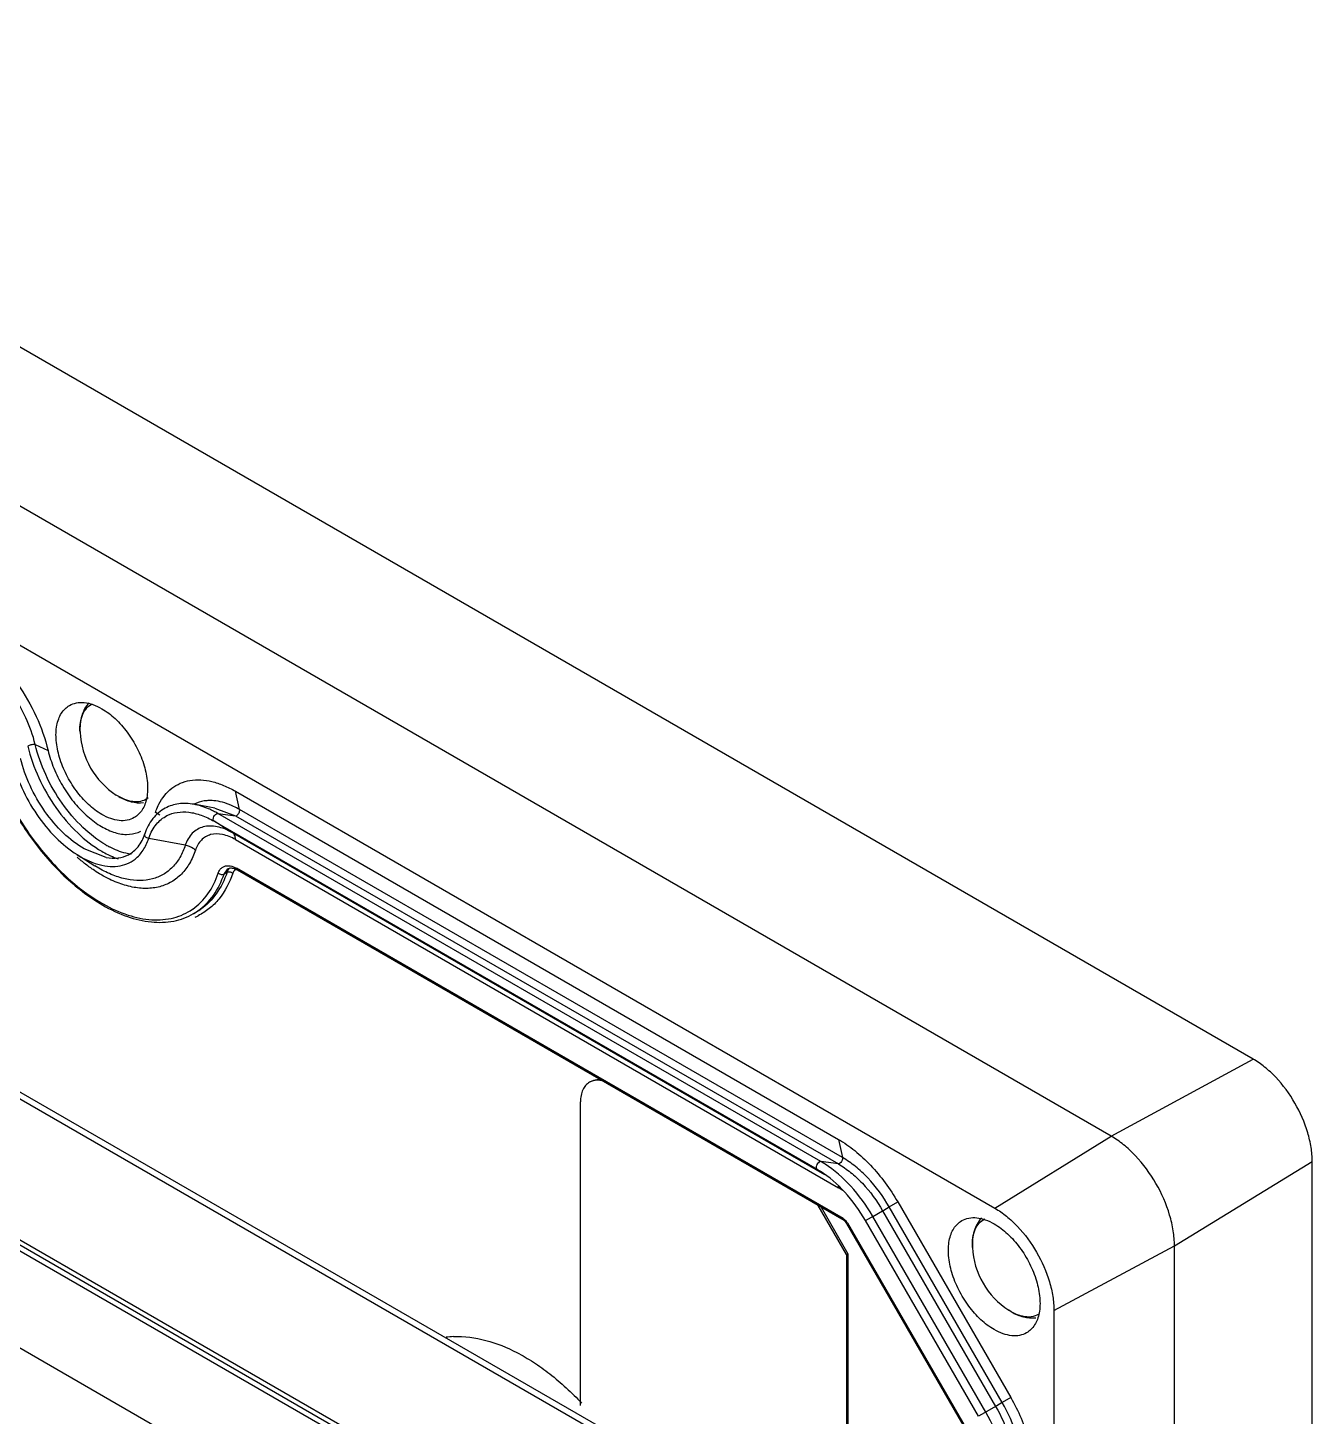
# Model space of a CAD drawing. Header units: millimetres. Extents: x 19 to 149, y 23 to 213.
# Drawn here: x 88 to 149.5, y 145.9 to 212.4 of the extents above; entities that cross this region are included whole.
import ezdxf

# ---------------------------------------------------------------- set-up
doc = ezdxf.new("R2010")
doc.units = ezdxf.units.MM
doc.header["$LTSCALE"] = 15.317897
doc.layers.get('0').update_dxf_attribs({"linetype": 'CONTINUOUS'})

msp = doc.modelspace()

# ---------------------------------------------------------------- linework, layer by layer
at = {"color": 7, "linetype": 'Continuous'}
for p, q in [((146.631, 163.006), (61.135, 212.366)), ((139.836, 159.316), (54.463, 208.605)), ((48.927, 205.14), (134.274, 155.866)), ((48.276, 183.815), (114.888, 145.357)), ((115.366, 145.394), (48.754, 183.852)), ((108.383, 141.821), (41.798, 180.263)), ((42.245, 180.55), (108.855, 142.094)), ((42.245, 180.305), (108.855, 141.849)), ((90.487, 178.648), (90.487, 178.65)), ((88.343, 178.06), (88.959, 177.776)), ((101.592, 141.094), (40.739, 176.227)), ((92.225, 175.638), (92.219, 175.642)), ((92.338, 175.569), (92.225, 175.638)), ((98.126, 174.948), (97.927, 175.821)), ((97.927, 175.821), (126.782, 159.162)), ((94.308, 174.673), (94.102, 174.807)), ((96.945, 175.019), (95.938, 175.197)), ((96.945, 175.019), (97.927, 174.643)), ((126.981, 158.289), (98.126, 174.948)), ((97.784, 173.837), (96.906, 174.388)), ((96.906, 174.388), (125.761, 157.729)), ((97.09, 174.757), (97.927, 174.643)), ((125.944, 158.098), (97.09, 174.757)), ((97.927, 174.643), (126.782, 157.984)), ((95.527, 173.238), (93.776, 173.558)), ((126.138, 157.467), (97.784, 173.837)), ((97.927, 173.508), (126.782, 156.849)), ((90.35, 172.788), (91.193, 172.258)), ((91.742, 172.659), (90.693, 173.061)), ((90.355, 172.785), (90.509, 172.692)), ((91.387, 172.141), (91.193, 172.258)), ((127.016, 155.368), (97.977, 172.134)), ((97.382, 171.861), (97.57, 172.106)), ((97.523, 171.943), (97.382, 171.861)), ((127.058, 155.277), (98.018, 172.042)), ((95.922, 169.964), (96.063, 170.046)), ((139.836, 159.316), (146.631, 163.006)), ((114.441, 146.421), (114.441, 160.956)), ((126.782, 159.162), (126.981, 158.289)), ((134.274, 155.866), (139.836, 159.316)), ((125.761, 157.729), (125.908, 157.64)), ((125.761, 157.729), (125.941, 157.615)), ((125.908, 157.64), (125.913, 157.637)), ((126.782, 157.984), (125.944, 158.098)), ((142.866, 154.067), (149.46, 158.107)), ((149.46, 31.95), (149.46, 158.107)), ((127.169, 153.647), (125.813, 155.995)), ((125.954, 155.914), (127.239, 153.688)), ((128.429, 155.475), (128.901, 155.747)), ((128.901, 155.747), (134.308, 146.382)), ((128.903, 155.748), (128.953, 155.777)), ((128.953, 155.777), (129.216, 155.929)), ((129.216, 155.929), (129.623, 156.164)), ((134.623, 146.564), (129.216, 155.929)), ((129.623, 156.164), (135.03, 146.798)), ((127.185, 155.139), (127.216, 155.157)), ((132.923, 145.199), (127.185, 155.139)), ((127.216, 155.157), (132.955, 145.218)), ((128.083, 155.275), (128.367, 155.439)), ((133.49, 145.909), (128.083, 155.275)), ((128.367, 155.439), (128.429, 155.475)), ((133.836, 146.109), (128.429, 155.475)), ((127.169, 153.647), (127.239, 153.688)), ((127.169, 153.647), (127.169, 107.93)), ((127.239, 153.688), (127.239, 107.971)), ((133.197, 153.99), (133.197, 153.992)), ((137.097, 150.976), (142.866, 154.067)), ((142.866, 27.988), (142.866, 154.067)), ((134.934, 150.98), (134.929, 150.984)), ((135.047, 150.911), (134.934, 150.98)), ((137.097, 150.976), (137.097, 24.825)), ((134.308, 146.382), (133.774, 146.074)), ((134.36, 146.412), (134.31, 146.383)), ((134.623, 146.564), (134.36, 146.412)), ((135.03, 146.798), (134.623, 146.564)), ((133.774, 146.074), (133.49, 145.909))]:
    msp.add_line(p, q, dxfattribs=at)
for centre, radius, start, end in [((94.302, 178.844), 3.819, 182.93873, 237.06097), ((95.407, 173.436), 1.789, 118.16227, 120.10921), ((95.414, 173.423), 1.804, 118.14146, 119.99938), ((94.848, 170.876), 4.481, 59.98988, 63.12626), ((92.799, 175.048), 1.283, 291.43455, 297.91031), ((96.201, 172.757), 2.554, 160.38511, 161.70894), ((93.883, 177.02), 4.703, 239.98375, 243.90868), ((94.004, 177.189), 4.547, 239.98787, 242.40442), ((92.182, 174.005), 1.369, 297.03115, 300.07843), ((92.186, 173.995), 1.359, 297.08671, 299.99788), ((95.969, 179.078), 8.525, 228.72463, 229.94309), ((95.854, 178.942), 8.347, 229.94518, 230.54749), ((95.386, 177.145), 7.711, 239.99988, 240.55477), ((94.291, 172.462), 2.778, 304.60675, 304.92668), ((94.644, 172.505), 2.84, 299.99407, 304.9579), ((94.502, 172.423), 2.84, 299.99407, 304.9579), ((94.841, 172.494), 2.931, 293.29691, 296.33862), ((123.493, 153.857), 4.898, 57.22082, 59.96714), ((126.628, 154.818), 0.679, 29.96146, 38.73243), ((121.062, 151.221), 8.507, 30.00016, 30.20401), ((137.011, 154.186), 3.819, 182.93873, 237.06097), ((108.568, 145.751), 3.974, 93.01998, 98.04772)]:
    msp.add_arc(centre, radius, start, end, dxfattribs=at)
for points, knots in [([(85.133, 183.208), (85.585, 182.947), (86.458, 182.262), (87.555, 180.964), (88.43, 179.445), (88.825, 178.335), (88.959, 177.776)], [0, 0, 0, 0, 0.230189, 0.484065, 0.746344, 1, 1, 1, 1]), ([(88.343, 178.06), (88.237, 178.5), (87.926, 179.373), (87.238, 180.568), (86.374, 181.59), (85.688, 182.129), (85.332, 182.334)], [0, 0, 0, 0, 0.253654, 0.515935, 0.769814, 1, 1, 1, 1]), ([(91.53, 174.712), (91.301, 174.845), (90.855, 175.188), (90.285, 175.836), (89.816, 176.6), (89.486, 177.415), (89.323, 178.218), (89.337, 178.85), (89.454, 179.283), (89.585, 179.553), (89.759, 179.773), (89.904, 179.884), (89.98, 179.928)], [0, 0, 0, 0, 0.128688, 0.270279, 0.417431, 0.561772, 0.695445, 0.812709, 0.864675, 0.912509, 0.957139, 1, 1, 1, 1]), ([(89.98, 179.928), (90.083, 179.987), (90.317, 180.073), (90.708, 180.082), (91.124, 179.982), (91.394, 179.853), (91.53, 179.775)], [0, 0, 0, 0, 0.217767, 0.450898, 0.710371, 1, 1, 1, 1]), ([(90.922, 180.063), (90.757, 179.885), (90.514, 179.42), (90.474, 178.91), (90.487, 178.65)], [0, 0, 0, 0, 0.482849, 1, 1, 1, 1]), ([(90.487, 178.65), (90.479, 178.805), (90.489, 179.098), (90.597, 179.501), (90.795, 179.822), (90.989, 179.966), (91.091, 180.014)], [0, 0, 0, 0, 0.294595, 0.554686, 0.78517, 1, 1, 1, 1]), ([(91.53, 179.775), (91.76, 179.642), (92.205, 179.299), (92.775, 178.651), (93.245, 177.888), (93.574, 177.072), (93.738, 176.27), (93.723, 175.638), (93.606, 175.204), (93.476, 174.934), (93.302, 174.714), (93.157, 174.603), (93.08, 174.559)], [0, 0, 0, 0, 0.128688, 0.270279, 0.417431, 0.561772, 0.695445, 0.812709, 0.864675, 0.912509, 0.957139, 1, 1, 1, 1]), ([(85.892, 178.42), (86.092, 177.591), (86.679, 175.949), (87.976, 173.7), (89.605, 171.777), (90.9, 170.763), (91.572, 170.375)], [0, 0, 0, 0, 0.253603, 0.515479, 0.769144, 1, 1, 1, 1]), ([(85.945, 178.385), (86.142, 177.57), (86.72, 175.952), (87.998, 173.737), (89.599, 171.845), (90.872, 170.847), (91.53, 170.467)], [0, 0, 0, 0, 0.253744, 0.516024, 0.769853, 1, 1, 1, 1]), ([(87.987, 177.978), (88.111, 177.46), (88.477, 176.432), (89.288, 175.026), (90.304, 173.823), (91.112, 173.189), (91.53, 172.948)], [0, 0, 0, 0, 0.253663, 0.515946, 0.76982, 1, 1, 1, 1]), ([(87.989, 177.978), (87.992, 177.981), (88.006, 177.995), (88.022, 178.006), (88.036, 178.014)], [0, 0, 0, 0, 0.215384, 1, 1, 1, 1]), ([(88.036, 178.014), (88.086, 178.043), (88.17, 178.068), (88.275, 178.076), (88.324, 178.069), (88.343, 178.06)], [0, 0, 0, 0, 0.544084, 0.804694, 1, 1, 1, 1]), ([(91.729, 173.252), (91.329, 173.483), (90.557, 174.089), (89.585, 175.238), (88.811, 176.583), (88.461, 177.565), (88.343, 178.06)], [0, 0, 0, 0, 0.230186, 0.484065, 0.746346, 1, 1, 1, 1]), ([(88.959, 177.776), (89.028, 177.486), (89.22, 176.906), (89.63, 176.082), (90.15, 175.325), (90.749, 174.678), (91.393, 174.178), (92.05, 173.852), (92.688, 173.722), (93.093, 173.785), (93.267, 173.853)], [0, 0, 0, 0, 0.140224, 0.285866, 0.431108, 0.570344, 0.698647, 0.812742, 0.912047, 1, 1, 1, 1]), ([(87.243, 177.324), (87.352, 176.865), (87.672, 175.954), (88.379, 174.699), (89.27, 173.61), (89.979, 173.022), (90.35, 172.788)], [0, 0, 0, 0, 0.251942, 0.512258, 0.76605, 1, 1, 1, 1]), ([(90.693, 173.061), (90.332, 173.269), (89.637, 173.815), (88.762, 174.85), (88.064, 176.062), (87.749, 176.946), (87.642, 177.392)], [0, 0, 0, 0, 0.230186, 0.484065, 0.746346, 1, 1, 1, 1]), ([(94.266, 175.206), (94.342, 175.356), (94.519, 175.637), (94.868, 175.981), (95.284, 176.223), (95.928, 176.408), (96.654, 176.353), (97.374, 176.112), (97.742, 175.928), (97.927, 175.821)], [0, 0, 0, 0, 0.120407, 0.234318, 0.345855, 0.459585, 0.707591, 0.848083, 1, 1, 1, 1]), ([(93.75, 175.507), (93.664, 175.44), (93.459, 175.335), (93.101, 175.299), (92.715, 175.379), (92.464, 175.496), (92.338, 175.569)], [0, 0, 0, 0, 0.218759, 0.449703, 0.708147, 1, 1, 1, 1]), ([(92.346, 175.564), (92.528, 175.459), (92.908, 175.294), (93.327, 175.258), (93.524, 175.282)], [0, 0, 0, 0, 0.513708, 1, 1, 1, 1]), ([(94.563, 175.013), (94.336, 174.892), (93.917, 174.53), (93.674, 174.04), (93.588, 173.777)], [0, 0, 0, 0, 0.481873, 1, 1, 1, 1]), ([(94.102, 174.807), (94.113, 174.842), (94.161, 174.978), (94.218, 175.11), (94.266, 175.206)], [0, 0, 0, 0, 0.255822, 1, 1, 1, 1]), ([(95.938, 175.197), (95.7, 175.24), (95.223, 175.262), (94.763, 175.12), (94.563, 175.013)], [0, 0, 0, 0, 0.516391, 1, 1, 1, 1]), ([(94.65, 174.655), (94.803, 174.733), (95.149, 174.842), (95.716, 174.842), (96.317, 174.689), (96.709, 174.502), (96.906, 174.388)], [0, 0, 0, 0, 0.217786, 0.451704, 0.711296, 1, 1, 1, 1]), ([(96.874, 174.873), (96.796, 174.913), (96.496, 175.053), (96.178, 175.155), (95.938, 175.197)], [0, 0, 0, 0, 0.26478, 1, 1, 1, 1]), ([(96.599, 175.375), (96.542, 175.372), (96.32, 175.348), (96.103, 175.28), (95.957, 175.205)], [0, 0, 0, 0, 0.258295, 1, 1, 1, 1]), ([(96.984, 175.36), (96.951, 175.365), (96.823, 175.378), (96.694, 175.381), (96.599, 175.375)], [0, 0, 0, 0, 0.256836, 1, 1, 1, 1]), ([(98.126, 174.948), (98.031, 175.002), (97.672, 175.191), (97.278, 175.322), (96.984, 175.36)], [0, 0, 0, 0, 0.269899, 1, 1, 1, 1]), ([(97.987, 174.664), (98.036, 174.693), (98.093, 174.765), (98.129, 174.868), (98.132, 174.924), (98.126, 174.948)], [0, 0, 0, 0, 0.513771, 0.777228, 1, 1, 1, 1]), ([(93.08, 174.559), (92.978, 174.5), (92.743, 174.415), (92.353, 174.405), (91.937, 174.505), (91.666, 174.634), (91.53, 174.712)], [0, 0, 0, 0, 0.217767, 0.450898, 0.710371, 1, 1, 1, 1]), ([(93.795, 173.614), (93.875, 173.839), (94.043, 174.158), (94.368, 174.485), (94.554, 174.606), (94.65, 174.655)], [0, 0, 0, 0, 0.521093, 0.763189, 1, 1, 1, 1]), ([(97.784, 173.837), (97.665, 173.905), (97.427, 174.023), (97.063, 174.135), (96.714, 174.172), (96.388, 174.132), (96.097, 174.012), (95.758, 173.746), (95.597, 173.448), (95.527, 173.238)], [0, 0, 0, 0, 0.151074, 0.289568, 0.416073, 0.533236, 0.645225, 0.75729, 1, 1, 1, 1]), ([(96.906, 174.388), (96.884, 174.401), (96.864, 174.444), (96.864, 174.504), (96.88, 174.577), (96.924, 174.663), (96.98, 174.719), (97.012, 174.737)], [0, 0, 0, 0, 0.184769, 0.303644, 0.438359, 0.730167, 1, 1, 1, 1]), ([(97.012, 174.737), (97.019, 174.741), (97.043, 174.753), (97.07, 174.759), (97.09, 174.757)], [0, 0, 0, 0, 0.281655, 1, 1, 1, 1]), ([(97.928, 174.645), (97.932, 174.645), (97.953, 174.648), (97.973, 174.656), (97.987, 174.664)], [0, 0, 0, 0, 0.228535, 1, 1, 1, 1]), ([(92.804, 172.785), (92.893, 172.831), (93.063, 172.943), (93.365, 173.255), (93.516, 173.56), (93.588, 173.777)], [0, 0, 0, 0, 0.23098, 0.469619, 1, 1, 1, 1]), ([(93.12, 172.577), (93.27, 172.693), (93.542, 172.995), (93.711, 173.361), (93.776, 173.558)], [0, 0, 0, 0, 0.477931, 1, 1, 1, 1]), ([(93.776, 173.558), (93.746, 173.564), (93.689, 173.584), (93.621, 173.636), (93.581, 173.705), (93.58, 173.756), (93.588, 173.777)], [0, 0, 0, 0, 0.283109, 0.552841, 0.790118, 1, 1, 1, 1]), ([(97.927, 173.508), (97.733, 173.62), (97.349, 173.786), (96.832, 173.796), (96.493, 173.657), (96.206, 173.431), (96.068, 173.178), (96.009, 173)], [0, 0, 0, 0, 0.289364, 0.532046, 0.64432, 0.75667, 1, 1, 1, 1]), ([(97.927, 173.508), (97.927, 173.576), (97.911, 173.702), (97.831, 173.807), (97.784, 173.837)], [0, 0, 0, 0, 0.550055, 1, 1, 1, 1]), ([(95.527, 173.238), (95.461, 173.037), (95.296, 172.659), (94.937, 172.176), (94.482, 171.818), (93.947, 171.599), (93.351, 171.525), (92.711, 171.593), (92.042, 171.799), (91.606, 172.014), (91.387, 172.141)], [0, 0, 0, 0, 0.126589, 0.243905, 0.355793, 0.467605, 0.584583, 0.710889, 0.849165, 1, 1, 1, 1]), ([(96.009, 173), (95.937, 172.782), (95.759, 172.373), (95.371, 171.85), (94.879, 171.463), (94.3, 171.226), (93.655, 171.146), (92.962, 171.22), (92.239, 171.443), (91.767, 171.675), (91.53, 171.812)], [0, 0, 0, 0, 0.12659, 0.243907, 0.355794, 0.467606, 0.584583, 0.710887, 0.849164, 1, 1, 1, 1]), ([(91.815, 172.796), (91.857, 172.776), (92.022, 172.698), (92.192, 172.632), (92.32, 172.59)], [0, 0, 0, 0, 0.257093, 1, 1, 1, 1]), ([(92.93, 172.8), (92.846, 172.813), (92.488, 172.89), (92.145, 173.03), (91.897, 173.159)], [0, 0, 0, 0, 0.234648, 1, 1, 1, 1]), ([(96.009, 173), (95.978, 173.03), (95.836, 173.143), (95.662, 173.214), (95.527, 173.238)], [0, 0, 0, 0, 0.242796, 1, 1, 1, 1]), ([(90.509, 172.692), (90.573, 172.655), (90.82, 172.521), (91.081, 172.41), (91.28, 172.348)], [0, 0, 0, 0, 0.261361, 1, 1, 1, 1]), ([(91.11, 172.076), (91.063, 172.109), (90.872, 172.242), (90.686, 172.385), (90.55, 172.497)], [0, 0, 0, 0, 0.24519, 1, 1, 1, 1]), ([(91.28, 172.348), (91.45, 172.296), (91.784, 172.221), (92.282, 172.219), (92.738, 172.332), (93.003, 172.485), (93.12, 172.577)], [0, 0, 0, 0, 0.276847, 0.530492, 0.768168, 1, 1, 1, 1]), ([(91.742, 172.659), (91.93, 172.626), (92.297, 172.605), (92.653, 172.708), (92.804, 172.786)], [0, 0, 0, 0, 0.528332, 1, 1, 1, 1]), ([(97.106, 171.908), (97.124, 171.961), (97.17, 172.059), (97.28, 172.176), (97.42, 172.247), (97.523, 172.259), (97.576, 172.259)], [0, 0, 0, 0, 0.266776, 0.511593, 0.749789, 1, 1, 1, 1]), ([(98.018, 172.042), (97.973, 172.068), (97.87, 172.118), (97.713, 172.152), (97.607, 172.128), (97.57, 172.106)], [0, 0, 0, 0, 0.335976, 0.724483, 1, 1, 1, 1]), ([(97.576, 172.259), (97.608, 172.258), (97.748, 172.244), (97.883, 172.188), (97.977, 172.134)], [0, 0, 0, 0, 0.227374, 1, 1, 1, 1]), ([(98.018, 172.042), (98.005, 172.05), (97.982, 172.079), (97.977, 172.115), (97.977, 172.134)], [0, 0, 0, 0, 0.449976, 1, 1, 1, 1]), ([(91.53, 171.812), (91.495, 171.833), (91.353, 171.917), (91.213, 172.006), (91.11, 172.076)], [0, 0, 0, 0, 0.245747, 1, 1, 1, 1]), ([(95.882, 170.184), (96.161, 170.379), (96.672, 170.902), (96.985, 171.555), (97.106, 171.908)], [0, 0, 0, 0, 0.477632, 1, 1, 1, 1]), ([(96.129, 170.096), (96.415, 170.296), (96.938, 170.831), (97.258, 171.5), (97.382, 171.861)], [0, 0, 0, 0, 0.477641, 1, 1, 1, 1]), ([(97.799, 171.896), (97.648, 171.455), (97.328, 170.83), (96.694, 170.193), (96.33, 169.96), (96.141, 169.867)], [0, 0, 0, 0, 0.521922, 0.763576, 1, 1, 1, 1]), ([(97.523, 171.943), (97.4, 171.582), (97.079, 170.913), (96.557, 170.378), (96.27, 170.178)], [0, 0, 0, 0, 0.522359, 1, 1, 1, 1]), ([(97.106, 171.908), (97.142, 171.873), (97.235, 171.828), (97.341, 171.838), (97.382, 171.861)], [0, 0, 0, 0, 0.519122, 1, 1, 1, 1]), ([(97.601, 172.091), (97.593, 172.081), (97.561, 172.035), (97.537, 171.983), (97.523, 171.943)], [0, 0, 0, 0, 0.239772, 1, 1, 1, 1]), ([(97.523, 171.943), (97.536, 171.95), (97.596, 171.974), (97.666, 171.967), (97.713, 171.95)], [0, 0, 0, 0, 0.229352, 1, 1, 1, 1]), ([(97.713, 171.95), (97.721, 171.946), (97.752, 171.933), (97.781, 171.914), (97.799, 171.896)], [0, 0, 0, 0, 0.257288, 1, 1, 1, 1]), ([(97.949, 172.094), (97.915, 172.074), (97.851, 172.015), (97.813, 171.938), (97.799, 171.896)], [0, 0, 0, 0, 0.477263, 1, 1, 1, 1]), ([(91.572, 170.375), (91.948, 170.158), (92.7, 169.8), (93.862, 169.522), (94.963, 169.552), (95.63, 169.795), (95.922, 169.964)], [0, 0, 0, 0, 0.285669, 0.543539, 0.77837, 1, 1, 1, 1]), ([(91.595, 170.43), (91.975, 170.215), (92.729, 169.869), (93.887, 169.624), (94.966, 169.704), (95.599, 169.988), (95.869, 170.175)], [0, 0, 0, 0, 0.290564, 0.54903, 0.781222, 1, 1, 1, 1]), ([(149.46, 158.107), (149.46, 158.331), (149.418, 158.796), (149.196, 159.751), (148.68, 160.923), (147.924, 161.956), (147.207, 162.626), (146.825, 162.894), (146.631, 163.006)], [0, 0, 0, 0, 0.114278, 0.23754, 0.500001, 0.762462, 0.885723, 1, 1, 1, 1]), ([(114.865, 161.893), (114.797, 161.854), (114.671, 161.748), (114.536, 161.528), (114.456, 161.257), (114.441, 161.059), (114.441, 160.956)], [0, 0, 0, 0, 0.217745, 0.450883, 0.71046, 1, 1, 1, 1]), ([(115.703, 161.886), (115.561, 161.947), (115.337, 162.006), (115.047, 161.976), (114.921, 161.926), (114.865, 161.893)], [0, 0, 0, 0, 0.537611, 0.774492, 1, 1, 1, 1]), ([(114.936, 161.934), (115.021, 161.983), (115.225, 162.047), (115.436, 162.027), (115.542, 162.003)], [0, 0, 0, 0, 0.47465, 1, 1, 1, 1]), ([(126.782, 159.162), (127.057, 159.004), (127.6, 158.623), (128.617, 157.671), (129.258, 156.795), (129.623, 156.164)], [0, 0, 0, 0, 0.228457, 0.475071, 1, 1, 1, 1]), ([(142.866, 154.067), (142.866, 154.307), (142.822, 154.805), (142.584, 155.829), (142.031, 157.084), (141.22, 158.191), (140.453, 158.909), (140.043, 159.196), (139.836, 159.316)], [0, 0, 0, 0, 0.114277, 0.237539, 0.500001, 0.762463, 0.885724, 1, 1, 1, 1]), ([(126.981, 158.289), (126.986, 158.265), (126.984, 158.209), (126.948, 158.106), (126.891, 158.034), (126.842, 158.005)], [0, 0, 0, 0, 0.222772, 0.486229, 1, 1, 1, 1]), ([(129.216, 155.929), (128.929, 156.426), (128.425, 157.115), (127.625, 157.864), (127.197, 158.164), (126.981, 158.289)], [0, 0, 0, 0, 0.52493, 0.771544, 1, 1, 1, 1]), ([(125.867, 158.078), (125.835, 158.06), (125.779, 158.004), (125.735, 157.918), (125.719, 157.845), (125.719, 157.785), (125.739, 157.742), (125.761, 157.729)], [0, 0, 0, 0, 0.269833, 0.561641, 0.696356, 0.815231, 1, 1, 1, 1]), ([(125.944, 158.098), (125.939, 158.098), (125.911, 158.099), (125.885, 158.089), (125.867, 158.078)], [0, 0, 0, 0, 0.22353, 1, 1, 1, 1]), ([(128.083, 155.275), (127.801, 155.763), (127.165, 156.643), (126.347, 157.363), (125.913, 157.637)], [0, 0, 0, 0, 0.524144, 1, 1, 1, 1]), ([(128.414, 155.501), (128.118, 156.009), (127.452, 156.928), (126.598, 157.684), (126.145, 157.975)], [0, 0, 0, 0, 0.52197, 1, 1, 1, 1]), ([(126.782, 157.984), (126.987, 157.866), (127.392, 157.582), (128.151, 156.872), (128.629, 156.218), (128.901, 155.747)], [0, 0, 0, 0, 0.228456, 0.47507, 1, 1, 1, 1]), ([(126.842, 158.005), (126.837, 158.003), (126.818, 157.993), (126.798, 157.987), (126.783, 157.986)], [0, 0, 0, 0, 0.273666, 1, 1, 1, 1]), ([(126.775, 156.94), (126.776, 156.933), (126.78, 156.903), (126.782, 156.872), (126.782, 156.849)], [0, 0, 0, 0, 0.242294, 1, 1, 1, 1]), ([(127.022, 156.694), (127.002, 156.708), (126.924, 156.763), (126.843, 156.814), (126.782, 156.849)], [0, 0, 0, 0, 0.255519, 1, 1, 1, 1]), ([(134.274, 155.866), (134.467, 155.754), (134.849, 155.486), (135.564, 154.817), (136.318, 153.786), (136.834, 152.617), (137.056, 151.663), (137.097, 151.199), (137.097, 150.976)], [0, 0, 0, 0, 0.114276, 0.237537, 0.499999, 0.762461, 0.885723, 1, 1, 1, 1]), ([(127.016, 155.368), (127.016, 155.349), (127.021, 155.314), (127.044, 155.284), (127.058, 155.276)], [0, 0, 0, 0, 0.550024, 1, 1, 1, 1]), ([(127.016, 155.368), (127.029, 155.361), (127.082, 155.326), (127.127, 155.28), (127.158, 155.243)], [0, 0, 0, 0, 0.232339, 1, 1, 1, 1]), ([(127.185, 155.139), (127.167, 155.169), (127.13, 155.221), (127.082, 155.263), (127.058, 155.277)], [0, 0, 0, 0, 0.5638, 1, 1, 1, 1]), ([(134.24, 150.055), (134.01, 150.187), (133.565, 150.53), (132.995, 151.179), (132.525, 151.942), (132.196, 152.758), (132.032, 153.56), (132.047, 154.192), (132.164, 154.625), (132.294, 154.895), (132.468, 155.115), (132.613, 155.226), (132.69, 155.27)], [0, 0, 0, 0, 0.128688, 0.270279, 0.417431, 0.561772, 0.695445, 0.812709, 0.864675, 0.912509, 0.957139, 1, 1, 1, 1]), ([(132.69, 155.27), (132.792, 155.329), (133.027, 155.415), (133.417, 155.425), (133.833, 155.324), (134.104, 155.195), (134.24, 155.117)], [0, 0, 0, 0, 0.217767, 0.450898, 0.710371, 1, 1, 1, 1]), ([(133.632, 155.405), (133.467, 155.227), (133.224, 154.763), (133.183, 154.252), (133.197, 153.992)], [0, 0, 0, 0, 0.482849, 1, 1, 1, 1]), ([(133.197, 153.992), (133.189, 154.146), (133.199, 154.438), (133.304, 154.839), (133.501, 155.16), (133.692, 155.304), (133.793, 155.353)], [0, 0, 0, 0, 0.294483, 0.554603, 0.785238, 1, 1, 1, 1]), ([(134.24, 155.117), (134.469, 154.984), (134.915, 154.642), (135.485, 153.993), (135.954, 153.23), (136.284, 152.414), (136.447, 151.612), (136.433, 150.98), (136.316, 150.546), (136.185, 150.277), (136.011, 150.056), (135.866, 149.945), (135.79, 149.901)], [0, 0, 0, 0, 0.128688, 0.270279, 0.417431, 0.561772, 0.695445, 0.812709, 0.864675, 0.912509, 0.957139, 1, 1, 1, 1]), ([(135.396, 150.748), (135.367, 150.759), (135.247, 150.805), (135.132, 150.862), (135.047, 150.911)], [0, 0, 0, 0, 0.240937, 1, 1, 1, 1]), ([(135.056, 150.906), (135.238, 150.801), (135.618, 150.636), (136.036, 150.601), (136.233, 150.625)], [0, 0, 0, 0, 0.513708, 1, 1, 1, 1]), ([(135.59, 150.692), (135.574, 150.695), (135.508, 150.711), (135.444, 150.731), (135.396, 150.748)], [0, 0, 0, 0, 0.244219, 1, 1, 1, 1]), ([(136.37, 150.788), (136.261, 150.723), (135.999, 150.638), (135.727, 150.661), (135.59, 150.692)], [0, 0, 0, 0, 0.474991, 1, 1, 1, 1]), ([(108.358, 149.719), (109.399, 149.775), (110.77, 149.343), (112.206, 148.499), (113.279, 147.731), (114.024, 147.04), (114.495, 146.54)], [0, 0, 0, 0, 0.441726, 0.571596, 0.708456, 1, 1, 1, 1]), ([(135.79, 149.901), (135.687, 149.842), (135.452, 149.757), (135.062, 149.747), (134.646, 149.847), (134.376, 149.976), (134.24, 150.055)], [0, 0, 0, 0, 0.217767, 0.450898, 0.710371, 1, 1, 1, 1]), ([(134.308, 146.382), (134.58, 145.911), (134.907, 145.17), (135.143, 144.158), (135.186, 143.665), (135.186, 143.428)], [0, 0, 0, 0, 0.524929, 0.771543, 1, 1, 1, 1]), ([(135.549, 143.448), (135.549, 143.698), (135.503, 144.218), (135.255, 145.285), (134.91, 146.067), (134.623, 146.564)], [0, 0, 0, 0, 0.228457, 0.475071, 1, 1, 1, 1]), ([(135.03, 146.798), (135.394, 146.167), (135.833, 145.174), (136.148, 143.817), (136.206, 143.157), (136.206, 142.839)], [0, 0, 0, 0, 0.524928, 0.771543, 1, 1, 1, 1]), ([(134.865, 142.646), (134.865, 142.924), (134.814, 143.502), (134.539, 144.688), (134.155, 145.557), (133.836, 146.109)], [0, 0, 0, 0, 0.228457, 0.475071, 1, 1, 1, 1])]:
    msp.add_open_spline(points, degree=3, knots=knots, dxfattribs=at)
msp.add_open_spline([(97.659, 172.151), (97.638, 172.134), (97.618, 172.113), (97.601, 172.091)], degree=3, dxfattribs=at)

doc.saveas('drawing.dxf')
